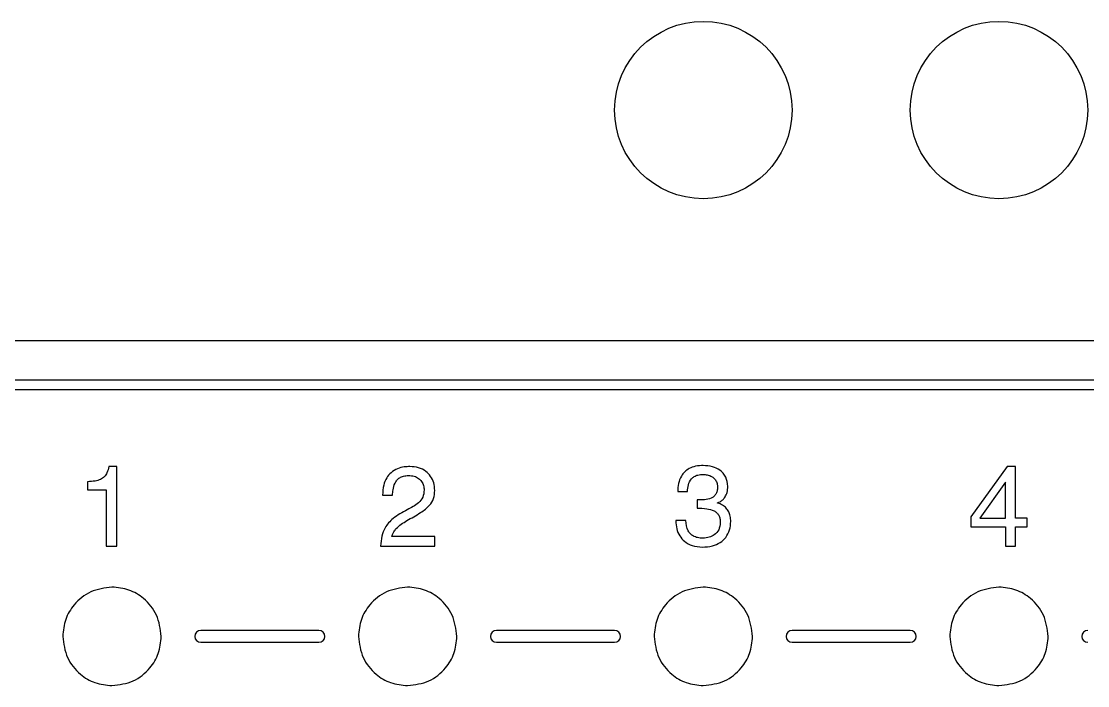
# Model space of a CAD drawing. Header units: millimetres. Extents: x 3520 to 8864, y 403 to 1747.
# Drawn here: x 7168.48 to 7195.53, y 1221.2 to 1238.05 of the extents above; entities that cross this region are included whole.
import ezdxf

# ---------------------------------------------------------------- set-up
doc = ezdxf.new("R2010")
doc.units = ezdxf.units.MM

msp = doc.modelspace()

# ---------------------------------------------------------------- linework, layer by layer
for p, q in [((7234.534, 1229.952, 1518.358), (7129.534, 1229.952, 1518.358)), ((7233.534, 1228.952, 1518.358), (7130.534, 1228.952, 1518.358)), ((7230.633, 1228.703, 1518.358), (7165.934, 1228.703, 1518.358)), ((7170.903, 1226.76, 1518.358), (7170.707, 1226.76, 1518.358)), ((7170.903, 1224.744, 1518.358), (7170.903, 1226.76, 1518.358)), ((7193.494, 1226.76, 1518.358), (7192.573, 1225.481, 1518.358)), ((7193.701, 1226.76, 1518.358), (7193.494, 1226.76, 1518.358)), ((7193.701, 1225.453, 1518.358), (7193.701, 1226.76, 1518.358)), ((7170.166, 1226.375, 1518.358), (7170.166, 1226.173, 1518.358)), ((7193.446, 1226.366, 1518.358), (7192.802, 1225.453, 1518.358)), ((7193.451, 1226.366, 1518.358), (7193.446, 1226.366, 1518.358)), ((7193.451, 1225.453, 1518.358), (7193.451, 1226.366, 1518.358)), ((7170.166, 1226.173, 1518.358), (7170.633, 1226.173, 1518.358)), ((7170.633, 1226.173, 1518.358), (7170.633, 1224.744, 1518.358)), ((7177.647, 1226.037, 1518.358), (7177.9, 1226.037, 1518.358)), ((7185.135, 1226.127, 1518.358), (7185.381, 1226.127, 1518.358)), ((7185.628, 1225.914, 1518.358), (7185.628, 1225.704, 1518.358)), ((7186.147, 1225.834, 1518.358), (7186.147, 1225.84, 1518.358)), ((7185.344, 1225.389, 1518.358), (7185.087, 1225.389, 1518.358)), ((7192.573, 1225.481, 1518.358), (7192.573, 1225.235, 1518.358)), ((7192.802, 1225.453, 1518.358), (7193.451, 1225.453, 1518.358)), ((7193.996, 1225.453, 1518.358), (7193.701, 1225.453, 1518.358)), ((7193.996, 1225.235, 1518.358), (7193.996, 1225.453, 1518.358)), ((7192.573, 1225.235, 1518.358), (7193.451, 1225.235, 1518.358)), ((7193.451, 1225.235, 1518.358), (7193.451, 1224.744, 1518.358)), ((7193.701, 1224.744, 1518.358), (7193.701, 1225.235, 1518.358)), ((7193.701, 1225.235, 1518.358), (7193.996, 1225.235, 1518.358)), ((7178.972, 1224.982, 1518.358), (7177.88, 1224.982, 1518.358)), ((7178.972, 1224.744, 1518.358), (7178.972, 1224.982, 1518.358)), ((7170.633, 1224.744, 1518.358), (7170.903, 1224.744, 1518.358)), ((7177.596, 1224.744, 1518.358), (7178.972, 1224.744, 1518.358)), ((7193.451, 1224.744, 1518.358), (7193.701, 1224.744, 1518.358)), ((7176.034, 1222.603, 1518.358), (7173.034, 1222.603, 1518.358)), ((7183.534, 1222.603, 1518.358), (7180.534, 1222.603, 1518.358)), ((7191.034, 1222.603, 1518.358), (7188.034, 1222.603, 1518.358)), ((7173.034, 1222.303, 1518.358), (7176.034, 1222.303, 1518.358)), ((7180.534, 1222.303, 1518.358), (7183.534, 1222.303, 1518.358)), ((7188.034, 1222.303, 1518.358), (7191.034, 1222.303, 1518.358))]:
    msp.add_line(p, q)
for centre in [(7185.784, 1235.802, 1518.358), (7193.284, 1235.802, 1518.358)]:
    msp.add_circle(centre, 2.25)
for centre, start, end in [((7173.034, 1222.453, 1518.358), 90, 270), ((7176.034, 1222.453, 1518.358), 270, 90), ((7180.534, 1222.453, 1518.358), 90, 270), ((7183.534, 1222.453, 1518.358), 270, 90), ((7188.034, 1222.453, 1518.358), 90, 270), ((7191.034, 1222.453, 1518.358), 270, 90), ((7195.534, 1222.453, 1518.358), 90, 270)]:
    msp.add_arc(centre, 0.15, start, end)
for points, knots in [([(7170.707, 1226.76, 1518.358), (7170.692, 1226.707, 1518.358), (7170.667, 1226.614, 1518.358), (7170.596, 1226.497, 1518.358), (7170.488, 1226.421, 1518.358), (7170.341, 1226.387, 1518.358), (7170.229, 1226.379, 1518.358), (7170.166, 1226.375, 1518.358)], [0, 0, 0, 0, 0.22309, 0.392629, 0.543097, 0.742896, 1, 1, 1, 1]), ([(7178.342, 1226.76, 1518.358), (7178.294, 1226.758, 1518.358), (7178.187, 1226.754, 1518.358), (7178.019, 1226.71, 1518.358), (7177.861, 1226.618, 1518.358), (7177.738, 1226.471, 1518.358), (7177.66, 1226.274, 1518.358), (7177.652, 1226.122, 1518.358), (7177.647, 1226.037, 1518.358)], [0, 0, 0, 0, 0.127107, 0.28128, 0.451579, 0.600859, 0.777312, 1, 1, 1, 1]), ([(7178.972, 1226.156, 1518.358), (7178.967, 1226.222, 1518.358), (7178.958, 1226.348, 1518.358), (7178.874, 1226.516, 1518.358), (7178.742, 1226.65, 1518.358), (7178.559, 1226.743, 1518.358), (7178.416, 1226.754, 1518.358), (7178.342, 1226.76, 1518.358)], [0, 0, 0, 0, 0.20188, 0.385031, 0.561683, 0.773851, 1, 1, 1, 1]), ([(7185.784, 1226.787, 1518.358), (7185.717, 1226.783, 1518.358), (7185.595, 1226.778, 1518.358), (7185.432, 1226.72, 1518.358), (7185.309, 1226.633, 1518.358), (7185.209, 1226.503, 1518.358), (7185.145, 1226.33, 1518.358), (7185.138, 1226.194, 1518.358), (7185.135, 1226.127, 1518.358)], [0, 0, 0, 0, 0.190292, 0.347546, 0.484761, 0.612783, 0.808821, 1, 1, 1, 1]), ([(7186.405, 1226.257, 1518.358), (7186.395, 1226.338, 1518.358), (7186.376, 1226.499, 1518.358), (7186.216, 1226.675, 1518.358), (7186.009, 1226.772, 1518.358), (7185.863, 1226.781, 1518.358), (7185.784, 1226.787, 1518.358)], [0, 0, 0, 0, 0.263853, 0.520301, 0.742307, 1, 1, 1, 1]), ([(7177.9, 1226.037, 1518.358), (7177.903, 1226.083, 1518.358), (7177.91, 1226.185, 1518.358), (7177.946, 1226.315, 1518.358), (7178.01, 1226.417, 1518.358), (7178.083, 1226.482, 1518.358), (7178.185, 1226.526, 1518.358), (7178.263, 1226.531, 1518.358), (7178.306, 1226.533, 1518.358)], [0, 0, 0, 0, 0.188814, 0.425258, 0.549508, 0.679396, 0.824543, 1, 1, 1, 1]), ([(7178.306, 1226.533, 1518.358), (7178.355, 1226.53, 1518.358), (7178.445, 1226.524, 1518.358), (7178.56, 1226.469, 1518.358), (7178.643, 1226.385, 1518.358), (7178.693, 1226.281, 1518.358), (7178.7, 1226.204, 1518.358), (7178.703, 1226.167, 1518.358)], [0, 0, 0, 0, 0.242567, 0.442361, 0.619777, 0.815679, 1, 1, 1, 1]), ([(7185.381, 1226.127, 1518.358), (7185.387, 1226.183, 1518.358), (7185.397, 1226.296, 1518.358), (7185.461, 1226.432, 1518.358), (7185.554, 1226.512, 1518.358), (7185.654, 1226.554, 1518.358), (7185.73, 1226.558, 1518.358), (7185.772, 1226.56, 1518.358)], [0, 0, 0, 0, 0.258219, 0.515465, 0.654842, 0.810837, 1, 1, 1, 1]), ([(7185.772, 1226.56, 1518.358), (7185.81, 1226.558, 1518.358), (7185.88, 1226.555, 1518.358), (7185.972, 1226.525, 1518.358), (7186.042, 1226.48, 1518.358), (7186.098, 1226.416, 1518.358), (7186.136, 1226.335, 1518.358), (7186.142, 1226.272, 1518.358), (7186.144, 1226.243, 1518.358)], [0, 0, 0, 0, 0.207223, 0.377827, 0.523752, 0.654467, 0.839929, 1, 1, 1, 1]), ([(7186.144, 1226.243, 1518.358), (7186.142, 1226.207, 1518.358), (7186.139, 1226.143, 1518.358), (7186.105, 1226.058, 1518.358), (7186.051, 1225.996, 1518.358), (7185.9, 1225.91, 1518.358), (7185.75, 1225.912, 1518.358), (7185.628, 1225.914, 1518.358)], [0, 0, 0, 0, 0.150271, 0.273164, 0.383317, 0.493271, 1, 1, 1, 1]), ([(7186.147, 1225.84, 1518.358), (7186.169, 1225.849, 1518.358), (7186.216, 1225.867, 1518.358), (7186.282, 1225.918, 1518.358), (7186.345, 1225.997, 1518.358), (7186.396, 1226.112, 1518.358), (7186.402, 1226.206, 1518.358), (7186.405, 1226.257, 1518.358)], [0, 0, 0, 0, 0.135282, 0.291354, 0.467864, 0.708327, 1, 1, 1, 1]), ([(7178.263, 1225.39, 1518.358), (7178.381, 1225.455, 1518.358), (7178.586, 1225.566, 1518.358), (7178.83, 1225.743, 1518.358), (7178.958, 1225.948, 1518.358), (7178.967, 1226.085, 1518.358), (7178.972, 1226.156, 1518.358)], [0, 0, 0, 0, 0.365869, 0.632984, 0.808643, 1, 1, 1, 1]), ([(7178.703, 1226.167, 1518.358), (7178.696, 1226.102, 1518.358), (7178.685, 1225.978, 1518.358), (7178.526, 1225.793, 1518.358), (7178.374, 1225.716, 1518.358), (7178.274, 1225.666, 1518.358)], [0, 0, 0, 0, 0.272338, 0.52223, 1, 1, 1, 1]), ([(7178.274, 1225.666, 1518.358), (7178.149, 1225.598, 1518.358), (7177.933, 1225.48, 1518.358), (7177.709, 1225.24, 1518.358), (7177.617, 1224.989, 1518.358), (7177.603, 1224.829, 1518.358), (7177.596, 1224.744, 1518.358)], [0, 0, 0, 0, 0.349889, 0.605125, 0.790514, 1, 1, 1, 1]), ([(7185.628, 1225.704, 1518.358), (7185.709, 1225.703, 1518.358), (7185.854, 1225.7, 1518.358), (7186.026, 1225.659, 1518.358), (7186.126, 1225.592, 1518.358), (7186.179, 1225.523, 1518.358), (7186.21, 1225.435, 1518.358), (7186.213, 1225.37, 1518.358), (7186.215, 1225.335, 1518.358)], [0, 0, 0, 0, 0.305652, 0.548336, 0.652914, 0.755659, 0.867658, 1, 1, 1, 1]), ([(7186.482, 1225.366, 1518.358), (7186.479, 1225.412, 1518.358), (7186.475, 1225.498, 1518.358), (7186.434, 1225.615, 1518.358), (7186.366, 1225.712, 1518.358), (7186.268, 1225.789, 1518.358), (7186.188, 1225.819, 1518.358), (7186.147, 1225.834, 1518.358)], [0, 0, 0, 0, 0.222249, 0.413265, 0.587664, 0.789281, 1, 1, 1, 1]), ([(7177.88, 1224.982, 1518.358), (7177.885, 1225.001, 1518.358), (7177.896, 1225.045, 1518.358), (7177.936, 1225.114, 1518.358), (7178.042, 1225.251, 1518.358), (7178.167, 1225.33, 1518.358), (7178.263, 1225.39, 1518.358)], [0, 0, 0, 0, 0.098436, 0.237388, 0.416027, 1, 1, 1, 1]), ([(7185.087, 1225.389, 1518.358), (7185.091, 1225.319, 1518.358), (7185.099, 1225.185, 1518.358), (7185.175, 1225, 1518.358), (7185.306, 1224.846, 1518.358), (7185.509, 1224.735, 1518.358), (7185.671, 1224.724, 1518.358), (7185.758, 1224.717, 1518.358)], [0, 0, 0, 0, 0.196272, 0.375311, 0.547075, 0.757818, 1, 1, 1, 1]), ([(7185.775, 1224.944, 1518.358), (7185.728, 1224.946, 1518.358), (7185.644, 1224.95, 1518.358), (7185.533, 1224.99, 1518.358), (7185.453, 1225.05, 1518.358), (7185.364, 1225.176, 1518.358), (7185.353, 1225.298, 1518.358), (7185.344, 1225.389, 1518.358)], [0, 0, 0, 0, 0.1978334, 0.3568321, 0.4929973, 0.6196403, 1, 1, 1, 1]), ([(7185.758, 1224.717, 1518.358), (7185.845, 1224.722, 1518.358), (7186.003, 1224.732, 1518.358), (7186.211, 1224.821, 1518.358), (7186.366, 1224.962, 1518.358), (7186.464, 1225.151, 1518.358), (7186.476, 1225.294, 1518.358), (7186.482, 1225.366, 1518.358)], [0, 0, 0, 0, 0.236473, 0.433032, 0.607557, 0.803481, 1, 1, 1, 1]), ([(7186.215, 1225.335, 1518.358), (7186.207, 1225.274, 1518.358), (7186.193, 1225.155, 1518.358), (7186.076, 1225.026, 1518.358), (7185.93, 1224.955, 1518.358), (7185.829, 1224.948, 1518.358), (7185.775, 1224.944, 1518.358)], [0, 0, 0, 0, 0.275657, 0.537411, 0.756415, 1, 1, 1, 1]), ([(7170.784, 1223.703, 1518.358), (7170.598, 1223.679, 1518.358), (7170.232, 1223.631, 1518.358), (7169.826, 1223.297, 1518.358), (7169.579, 1222.889, 1518.358), (7169.549, 1222.6, 1518.358), (7169.534, 1222.453, 1518.358)], [0, 0, 0, 0, 0.283452, 0.558, 0.77529, 1, 1, 1, 1]), ([(7172.034, 1222.453, 1518.358), (7172.01, 1222.639, 1518.358), (7171.962, 1223.005, 1518.358), (7171.628, 1223.411, 1518.358), (7171.22, 1223.658, 1518.358), (7170.931, 1223.688, 1518.358), (7170.784, 1223.703, 1518.358)], [0, 0, 0, 0, 0.283452, 0.558002, 0.775291, 1, 1, 1, 1]), ([(7178.284, 1223.703, 1518.358), (7178.098, 1223.679, 1518.358), (7177.732, 1223.631, 1518.358), (7177.326, 1223.297, 1518.358), (7177.079, 1222.889, 1518.358), (7177.049, 1222.6, 1518.358), (7177.034, 1222.453, 1518.358)], [0, 0, 0, 0, 0.2834515, 0.5580022, 0.7752907, 1, 1, 1, 1]), ([(7179.534, 1222.453, 1518.358), (7179.51, 1222.639, 1518.358), (7179.462, 1223.005, 1518.358), (7179.128, 1223.411, 1518.358), (7178.72, 1223.658, 1518.358), (7178.431, 1223.688, 1518.358), (7178.284, 1223.703, 1518.358)], [0, 0, 0, 0, 0.2834515, 0.5580022, 0.7752907, 1, 1, 1, 1]), ([(7185.784, 1223.703, 1518.358), (7185.598, 1223.679, 1518.358), (7185.232, 1223.631, 1518.358), (7184.826, 1223.297, 1518.358), (7184.579, 1222.889, 1518.358), (7184.549, 1222.6, 1518.358), (7184.534, 1222.453, 1518.358)], [0, 0, 0, 0, 0.283453, 0.558002, 0.77529, 1, 1, 1, 1]), ([(7187.034, 1222.453, 1518.358), (7187.01, 1222.639, 1518.358), (7186.962, 1223.005, 1518.358), (7186.628, 1223.411, 1518.358), (7186.22, 1223.658, 1518.358), (7185.931, 1223.688, 1518.358), (7185.784, 1223.703, 1518.358)], [0, 0, 0, 0, 0.2834515, 0.5580022, 0.7752907, 1, 1, 1, 1]), ([(7193.284, 1223.703, 1518.358), (7193.098, 1223.679, 1518.358), (7192.732, 1223.631, 1518.358), (7192.326, 1223.297, 1518.358), (7192.079, 1222.889, 1518.358), (7192.049, 1222.6, 1518.358), (7192.034, 1222.453, 1518.358)], [0, 0, 0, 0, 0.283453, 0.558002, 0.77529, 1, 1, 1, 1]), ([(7194.534, 1222.453, 1518.358), (7194.51, 1222.639, 1518.358), (7194.462, 1223.005, 1518.358), (7194.128, 1223.411, 1518.358), (7193.72, 1223.658, 1518.358), (7193.431, 1223.688, 1518.358), (7193.284, 1223.703, 1518.358)], [0, 0, 0, 0, 0.283452, 0.558002, 0.775293, 1, 1, 1, 1]), ([(7169.534, 1222.453, 1518.358), (7169.558, 1222.267, 1518.358), (7169.606, 1221.901, 1518.358), (7169.94, 1221.495, 1518.358), (7170.348, 1221.248, 1518.358), (7170.637, 1221.218, 1518.358), (7170.784, 1221.203, 1518.358)], [0, 0, 0, 0, 0.2834548, 0.5580047, 0.7752936, 1, 1, 1, 1]), ([(7170.784, 1221.203, 1518.358), (7170.97, 1221.227, 1518.358), (7171.336, 1221.275, 1518.358), (7171.743, 1221.609, 1518.358), (7171.99, 1222.017, 1518.358), (7172.019, 1222.306, 1518.358), (7172.034, 1222.453, 1518.358)], [0, 0, 0, 0, 0.283455, 0.558002, 0.775291, 1, 1, 1, 1]), ([(7177.034, 1222.453, 1518.358), (7177.058, 1222.267, 1518.358), (7177.106, 1221.901, 1518.358), (7177.44, 1221.495, 1518.358), (7177.848, 1221.248, 1518.358), (7178.137, 1221.218, 1518.358), (7178.284, 1221.203, 1518.358)], [0, 0, 0, 0, 0.283453, 0.558002, 0.77529, 1, 1, 1, 1]), ([(7178.284, 1221.203, 1518.358), (7178.47, 1221.227, 1518.358), (7178.836, 1221.275, 1518.358), (7179.243, 1221.609, 1518.358), (7179.49, 1222.017, 1518.358), (7179.519, 1222.306, 1518.358), (7179.534, 1222.453, 1518.358)], [0, 0, 0, 0, 0.283452, 0.558002, 0.775291, 1, 1, 1, 1]), ([(7184.534, 1222.453, 1518.358), (7184.558, 1222.267, 1518.358), (7184.606, 1221.901, 1518.358), (7184.94, 1221.495, 1518.358), (7185.348, 1221.248, 1518.358), (7185.637, 1221.218, 1518.358), (7185.784, 1221.203, 1518.358)], [0, 0, 0, 0, 0.283453, 0.558002, 0.775291, 1, 1, 1, 1]), ([(7185.784, 1221.203, 1518.358), (7185.97, 1221.227, 1518.358), (7186.336, 1221.275, 1518.358), (7186.743, 1221.609, 1518.358), (7186.99, 1222.017, 1518.358), (7187.019, 1222.306, 1518.358), (7187.034, 1222.453, 1518.358)], [0, 0, 0, 0, 0.283452, 0.558002, 0.775291, 1, 1, 1, 1]), ([(7192.034, 1222.453, 1518.358), (7192.058, 1222.267, 1518.358), (7192.106, 1221.901, 1518.358), (7192.44, 1221.495, 1518.358), (7192.848, 1221.248, 1518.358), (7193.137, 1221.218, 1518.358), (7193.284, 1221.203, 1518.358)], [0, 0, 0, 0, 0.283453, 0.558002, 0.775291, 1, 1, 1, 1]), ([(7193.284, 1221.203, 1518.358), (7193.47, 1221.227, 1518.358), (7193.836, 1221.275, 1518.358), (7194.243, 1221.609, 1518.358), (7194.489, 1222.017, 1518.358), (7194.519, 1222.306, 1518.358), (7194.534, 1222.453, 1518.358)], [0, 0, 0, 0, 0.283452, 0.5580028, 0.7752903, 1, 1, 1, 1])]:
    msp.add_open_spline(points, degree=3, knots=knots)

doc.saveas('drawing.dxf')
